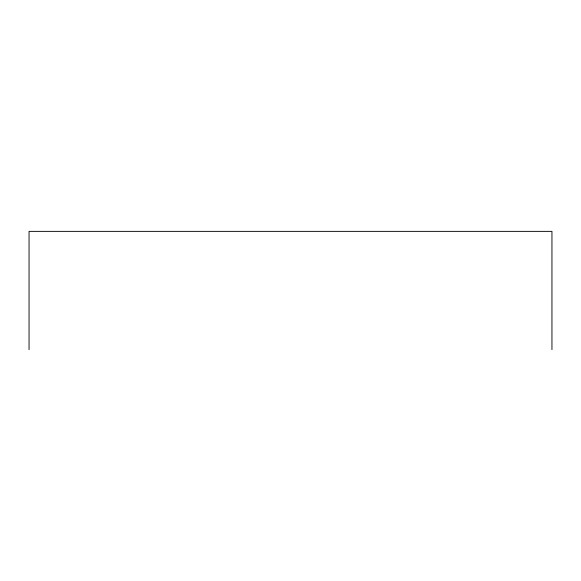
<?xml version="1.0" encoding="UTF-8"?>
<svg xmlns="http://www.w3.org/2000/svg" width="581" height="581" viewBox="0 0 581 581"><rect width="100%" height="100%" fill="white"/><g stroke="black" fill="none" stroke-linecap="round" stroke-linejoin="round"><path stroke-width="0.87" d="M551.95 349.631L551.95 231.369L29.05 231.369L29.05 349.631"/></g></svg>
